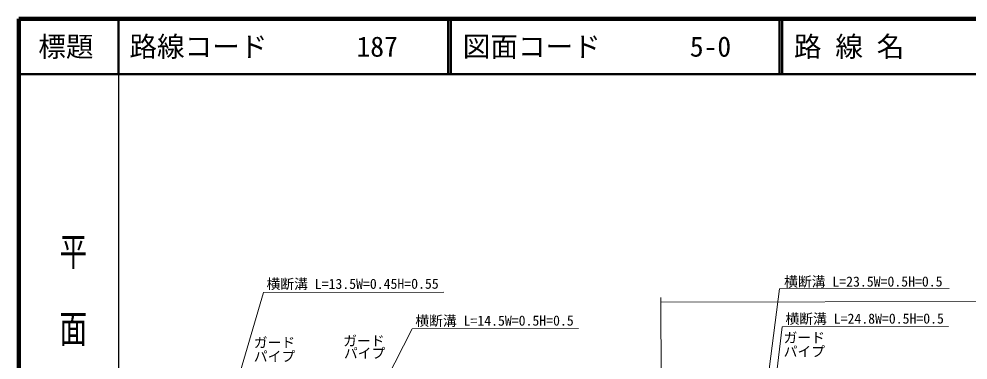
# Model space of a CAD drawing. Units: millimetres, scale not verified. Extents: x 40000 to 680000, y 20000 to 380000.
# Drawn here: x 40000 to 211913, y 318219 to 380000 of the extents above; entities that cross this region are included whole.
import ezdxf
from ezdxf.enums import TextEntityAlignment as Align

# ---------------------------------------------------------------- set-up
doc = ezdxf.new("R2010")
doc.units = ezdxf.units.MM
doc.header["$LTSCALE"] = 1000
for name, color, linetype, lineweight in [('M-STR-HTXT', 7, 'Continuous', 13), ('M-TTL', 2, 'Continuous', 140), ('M-TTL-BAND', 7, 'Continuous', 25), ('M-TTL-LINE', 7, 'Continuous', 50), ('M-TTL-TXT', 7, 'Continuous', 13)]:
    doc.layers.add(name, color=color, linetype=linetype, lineweight=lineweight)
doc.styles.add('@ＭＳ ゴシック', font='')
doc.styles.add('ＭＳ ゴシック', font='')
doc.styles.get('@ＭＳ ゴシック').set_extended_font_data('@MS Gothic')
doc.styles.get('ＭＳ ゴシック').set_extended_font_data('MS Gothic')

msp = doc.modelspace()

# ---------------------------------------------------------------- linework, layer by layer
at = {"layer": 'M-STR-HTXT'}
for p, q in [((156320, 311965), (156286, 329541)), ((156287, 328675), (333341, 329021))]:
    msp.add_line(p, q, dxfattribs=at)
for points in [[(116935, 330528), (84292, 330464), (70037, 281909)], [(208477, 331148), (177761, 331088), (171103, 279468)], [(141337, 323950), (111251, 323891), (89423, 281134)], [(172916, 279731), (178218, 324241), (208404, 324300)]]:
    msp.add_lwpolyline(points, dxfattribs=at)
at = {"layer": 'M-TTL'}
for p, q in [((40000, 380000), (40000, 20000)), ((680000, 380000), (40000, 380000))]:
    msp.add_line(p, q, dxfattribs=at)
at = {"layer": 'M-TTL-BAND'}
msp.add_line((58000, 370000), (58000, 20000), dxfattribs=at)
at = {"layer": 'M-TTL-LINE'}
for p, q in [((58000, 380000), (58000, 370000)), ((117750, 380000), (117750, 370000)), ((118250, 380000), (118250, 370000)), ((177750, 380000), (177750, 370000)), ((178250, 380000), (178250, 370000)), ((40000, 370000), (680000, 370000))]:
    msp.add_line(p, q, dxfattribs=at)

# ---------------------------------------------------------------- texts
at = {"layer": 'M-STR-HTXT', "style": 'ＭＳ ゴシック'}
for s, p in [('横断溝 L=23.5W=0.5H=0.5', (192945, 332434)), ('横断溝 L=13.5W=0.45H=0.55', (100433, 332018)), ('横断溝 L=24.8W=0.5H=0.5', (193194, 325717)), ('横断溝 L=14.5W=0.5H=0.5', (126138, 325351)), ('ガード', (182254, 322278)), ('ガード', (86280, 321388)), ('ガード', (102489, 321697)), ('パイプ', (86285, 318865)), ('パイプ', (102616, 319448)), ('パイプ', (182259, 319755))]:
    msp.add_text(s, height=1833, rotation=0.112, dxfattribs=at).set_placement(p, align=Align.MIDDLE_CENTER)
at = {"layer": 'M-TTL-BAND', "style": '@ＭＳ ゴシック', "width": 1.4}
msp.add_text('平  面  図', height=3666, rotation=270, dxfattribs=at).set_placement((49777, 306475), align=Align.MIDDLE_RIGHT)
at = {"layer": 'M-TTL-TXT', "style": 'ＭＳ ゴシック'}
msp.add_text('標題', height=3666, dxfattribs=at).set_placement((48500, 375000), align=Align.MIDDLE_CENTER)
for s, p in [('路線コード', (60000, 375000)), ('187', (101142, 375000)), ('図面コード', (120380, 375000)), ('5-0', (161521, 375000)), ('路 線 名', (180380, 375000))]:
    msp.add_text(s, height=3666, dxfattribs=at).set_placement(p, align=Align.MIDDLE_LEFT)

doc.saveas('drawing.dxf')
